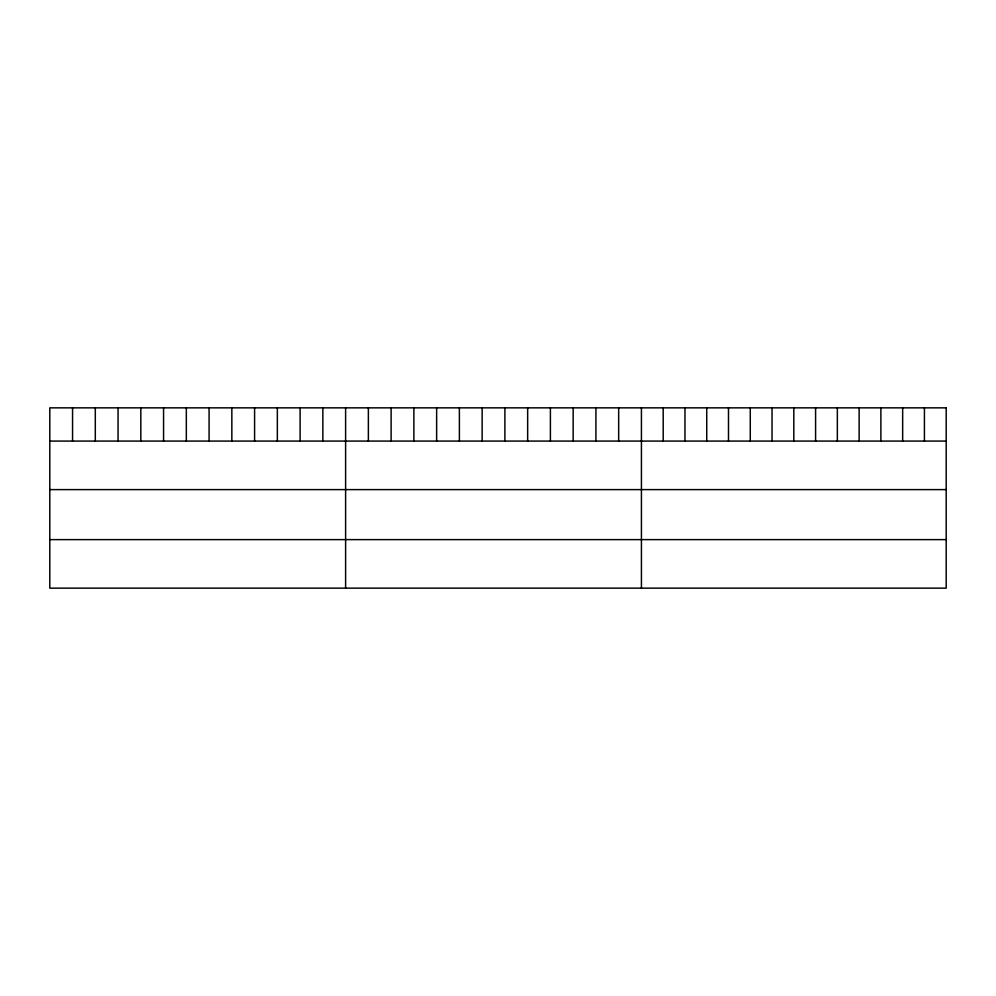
<?xml version="1.0" encoding="UTF-8"?>
<svg xmlns="http://www.w3.org/2000/svg" width="996" height="996" viewBox="0 0 996 996"><rect width="100%" height="100%" fill="white"/><g stroke="black" fill="none" stroke-linecap="round" stroke-linejoin="round"><path stroke-width="1.49" d="M49.8 441.079L946.2 441.079M49.8 489.609L946.2 489.609M49.8 539.62L946.2 539.62M924.425 407.85L924.425 441.079M902.662 407.85L902.662 441.079M880.887 407.85L880.887 441.079M859.125 407.85L859.125 441.079M837.35 407.85L837.35 441.079M815.587 407.85L815.587 441.079M793.812 407.85L793.812 441.079M772.037 407.85L772.037 441.079M750.274 407.85L750.274 441.079M728.499 407.85L728.499 441.079M706.737 407.85L706.737 441.079M684.962 407.85L684.962 441.079M663.199 407.85L663.199 441.079M641.424 407.85L641.424 588.15M618.665 407.85L618.665 441.079M595.919 407.85L595.919 441.079M573.161 407.85L573.161 441.079M550.402 407.85L550.402 441.079M527.656 407.85L527.656 441.079M504.897 407.85L504.897 441.079M482.139 407.85L482.139 441.079M459.38 407.85L459.38 441.079M436.634 407.85L436.634 441.079M413.875 407.85L413.875 441.079M391.117 407.85L391.117 441.079M368.371 407.85L368.371 441.079M345.612 407.85L345.612 588.15M322.853 407.85L322.853 441.079M300.107 407.85L300.107 441.079M277.349 407.85L277.349 441.079M254.59 407.85L254.59 441.079M231.844 407.85L231.844 441.079M209.085 407.85L209.085 441.079M186.327 407.85L186.327 441.079M163.568 407.85L163.568 441.079M140.822 407.85L140.822 441.079M118.063 407.85L118.063 441.079M95.305 407.85L95.305 441.079M72.559 407.85L72.559 441.079M946.2 407.85L49.8 407.85L49.8 588.15L946.2 588.15L946.2 407.85"/></g></svg>
